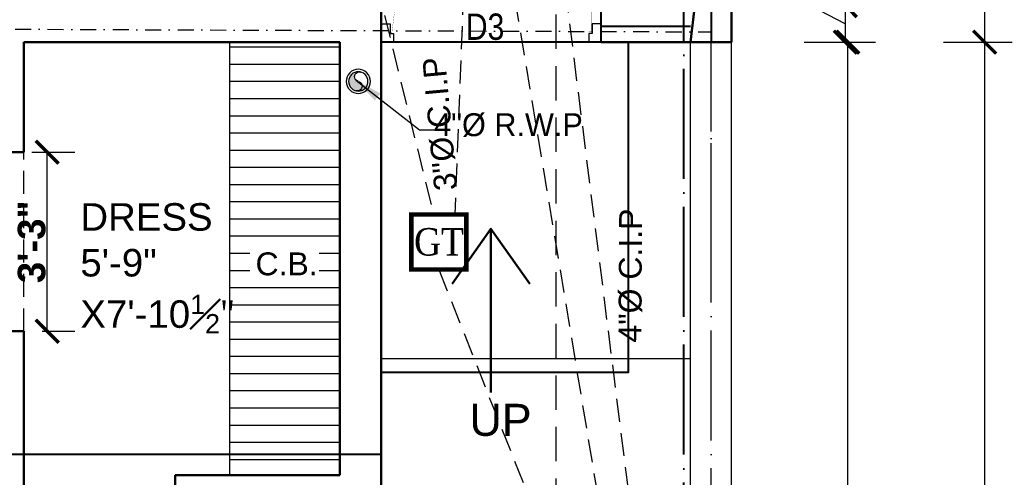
# Model space of a CAD drawing. Header units: feet. Extents: x 18471 to 30550, y -13540 to -11719.
# Drawn here: x 19009.2 to 19225.8, y -13050.7 to -12950.9 of the extents above; entities that cross this region are included whole.
import ezdxf

# ---------------------------------------------------------------- set-up
doc = ezdxf.new("R2010")
doc.units = ezdxf.units.FT
doc.header["$MEASUREMENT"] = 0
doc.header["$PDMODE"] = 2
for name, pattern in [('ACAD_ISO03W100', [30, 12, -18]), ('ACAD_ISO04W100', [30, 24, -3, 0, -3]), ('DASHDOT', [1, 0.5, -0.25, 0, -0.25]), ('DASHED', [0.75, 0.5, -0.25])]:
    doc.linetypes.add(name, pattern=pattern)
doc.layers.get('0').update_dxf_attribs({"lineweight": 30})
for name, color, linetype, lineweight in [('BEAM', 3, 'Continuous', 15), ('C.B.', 15, 'Continuous', 15), ('center line', 253, 'ACAD_ISO04W100', 5), ('DIM', 7, 'Continuous', 18), ('DOOR', 32, 'Continuous', 13), ('HATCH', 9, 'Continuous', 20), ('JOINERY TEXT', 193, 'Continuous', 0), ('P & B WALL', 7, 'Continuous', 30), ('P-SOIL', 6, 'Continuous', 18), ('P-TEXT', 7, 'Continuous', 13), ('P-WASTE', 130, 'Continuous', 18), ('PL-C.W.S', 90, 'ACAD_ISO04W100', 25), ('PROJ', 30, 'ACAD_ISO03W100', 13), ('pub health ser', 22, 'Continuous', 30), ('SANTRY TEXT', 174, 'Continuous', 9), ('stairs', 22, 'Continuous', 20), ('TEXT', 7, 'Continuous', 30), ('WALL', 10, 'Continuous', 30)]:
    doc.layers.add(name, color=color, linetype=linetype, lineweight=lineweight)
doc.layers.add('BLK_1_FLR_0_BLT_UP_AREA', color=25, linetype='Continuous', true_color=0x995f4c, plot=False)
doc.layers.add('BLK_1_FLR_0_CHAJJA', color=7, linetype='Continuous')
doc.layers.add('W2', color=173, linetype='Continuous')
doc.styles.add('AR. TEXT 01', font='arialbd.ttf')
doc.styles.add('DIM TEXT', font='GOTHIC.TTF', dxfattribs={"height": 5})
doc.styles.add('PLU', font='times.ttf', dxfattribs={"width": 0.9})
doc.styles.get("Standard").update_dxf_attribs({"font": 'ARIALN.TTF'})
doc.styles.add('TEX02', font='GARA.TTF')
doc.dimstyles.new('DIM 50', dxfattribs={"dimtxt": 6, "dimasz": 3, "dimexe": 6, "dimexo": 4, "dimgap": 0.3125, "dimtad": 1, "dimzin": 3, "dimdsep": 46, "dimlunit": 4, "dimtxsty": 'AR. TEXT 01', "dimblk": 'DOT', "dimcen": 0.09, "dimclrd": 5, "dimclre": 5, "dimclrt": 5, "dimazin": 0, "dimtfac": 0.8, "dimtofl": 0, "dimtmove": 1, "dimatfit": 3, "dimfxl": 6, "dimfxlon": 1, "dimfrac": 1, "dimtolj": 1, "dimtzin": 0, "dimlwd": -1, "dimlwe": -1, "dimarcsym": 1})

# ---------------------------------------------------------------- blocks, each defined once
blk = doc.blocks.new('_ArchTick')
at = {"color": 0, "linetype": 'ByBlock', "const_width": 0.15}
blk.add_lwpolyline([(-0.5, -0.5), (0.5, 0.5)], dxfattribs=at)
blk = doc.blocks.new('*D235')
at = {"layer": 'Defpoints', "color": 0, "ltscale": 5, "transparency": 16777216}
for p in [(19164.58082653901, -12955.77760504758), (19189.95160185225, -12955.77760504758), (19088.08082653901, -13171.77760504758)]:
    blk.add_point(p, dxfattribs=at)
at = {"layer": 'DIM', "ltscale": 5, "transparency": 16777216}
for p, q in [((19180.95160185225, -12955.77760504758), (19195.95160185225, -12955.77760504758)), ((19189.95160185225, -13171.77760504758), (19189.95160185225, -12955.77760504758)), ((19180.95160185225, -13171.77760504758), (19195.95160185225, -13171.77760504758))]:
    blk.add_line(p, q, dxfattribs=at)
at = {"layer": 'DIM', "ltscale": 5, "transparency": 16777216, "xscale": 5, "yscale": 5, "zscale": 5}
for p, rotation in [((19189.95160185225, -12955.77760504758), 90), ((19189.95160185225, -13171.77760504758), 270)]:
    blk.add_blockref('_ArchTick', p, dxfattribs=dict(at, rotation=rotation))
at = {"layer": 'DIM', "ltscale": 5, "transparency": 16777216, "insert": (19186.57361754119, -13063.77760504758), "char_height": 6, "attachment_point": 5, "rotation": 90, "style": 'AR. TEXT 01'}
blk.add_mtext('\\A1;18\'-0"', dxfattribs=at)
blk = doc.blocks.new('_Dot')
at = {"color": 0, "linetype": 'ByBlock', "lineweight": -2}
blk.add_line((-0.5, 0), (-1, 0), dxfattribs=at)
at = {"color": 0, "linetype": 'ByBlock', "const_width": 0.5}
blk.add_lwpolyline([(-0.25, 0, 1), (0.25, 0, 1)], format="xyb", close=True, dxfattribs=at)
blk = doc.blocks.new('*D250')
at = {"layer": 'Defpoints', "color": 0, "ltscale": 5, "transparency": 16777216}
for p in [(19156.580826539, -12947.77760504755), (19155.580826539, -12955.77760504751), (19189.39848006909, -12955.77760504751)]:
    blk.add_point(p, dxfattribs=at)
at = {"layer": 'DIM', "ltscale": 5, "transparency": 16777216}
for p, q in [((19176.79207137913, -12945.19857622765), (19176.79207137913, -12936.69499505439)), ((19189.39848006909, -12951.77760504753), (19176.79207137913, -12945.19857622765)), ((19180.39848006909, -12947.77760504755), (19195.39848006909, -12947.77760504755)), ((19189.39848006909, -12947.77760504755), (19189.39848006909, -12955.77760504751)), ((19180.39848006909, -12955.77760504751), (19195.39848006909, -12955.77760504751))]:
    blk.add_line(p, q, dxfattribs=at)
at = {"layer": 'DIM', "ltscale": 5, "transparency": 16777216, "xscale": 5, "yscale": 5, "zscale": 5}
for p, rotation in [((19189.39848006909, -12947.77760504755), 90), ((19189.39848006909, -12955.77760504751), 270)]:
    blk.add_blockref('_ArchTick', p, dxfattribs=dict(at, rotation=rotation))
at = {"layer": 'DIM', "ltscale": 5, "transparency": 16777216, "insert": (19173.41408706808, -12940.94678564102), "char_height": 6, "attachment_point": 5, "rotation": 90, "style": 'AR. TEXT 01'}
blk.add_mtext('\\A1;8"', dxfattribs=at)
blk = doc.blocks.new('*D253')
at = {"layer": 'Defpoints', "color": 0, "ltscale": 5, "transparency": 16777216}
for p in [(19157.4495728135, -12487.77760504756), (19160.08082653909, -12955.77760504756), (19219.81440846909, -12955.77760504756)]:
    blk.add_point(p, dxfattribs=at)
at = {"layer": 'DIM', "ltscale": 5, "transparency": 16777216}
for p, q in [((19210.8144084691, -12487.77760504756), (19225.8144084691, -12487.77760504756)), ((19219.81440846909, -12487.77760504756), (19219.81440846909, -12955.77760504756)), ((19210.8144084691, -12955.77760504756), (19225.8144084691, -12955.77760504756))]:
    blk.add_line(p, q, dxfattribs=at)
at = {"layer": 'DIM', "ltscale": 5, "transparency": 16777216, "xscale": 5, "yscale": 5, "zscale": 5}
for p, rotation in [((19219.81440846909, -12487.77760504756), 90), ((19219.81440846909, -12955.77760504756), 270)]:
    blk.add_blockref('_ArchTick', p, dxfattribs=dict(at, rotation=rotation))
at = {"layer": 'DIM', "ltscale": 5, "transparency": 16777216, "insert": (19216.43642415804, -12721.77760504756), "char_height": 6, "attachment_point": 5, "rotation": 90, "style": 'AR. TEXT 01'}
blk.add_mtext('\\A1;39\'-0"', dxfattribs=at)
blk = doc.blocks.new('*D254')
at = {"layer": 'Defpoints', "color": 0, "ltscale": 5, "transparency": 16777216}
for p in [(19160.08082653909, -12955.77760504756), (19075.72018883907, -13189.77760504758), (19219.81440846907, -13189.77760504758)]:
    blk.add_point(p, dxfattribs=at)
at = {"layer": 'DIM', "ltscale": 5, "transparency": 16777216}
for p, q in [((19210.81440846907, -12955.77760504756), (19225.81440846908, -12955.77760504756)), ((19219.81440846907, -12955.77760504756), (19219.81440846907, -13189.77760504758)), ((19210.81440846907, -13189.77760504758), (19225.81440846908, -13189.77760504758))]:
    blk.add_line(p, q, dxfattribs=at)
at = {"layer": 'DIM', "ltscale": 5, "transparency": 16777216, "xscale": 5, "yscale": 5, "zscale": 5}
for p, rotation in [((19219.81440846907, -12955.77760504756), 90), ((19219.81440846907, -13189.77760504758), 270)]:
    blk.add_blockref('_ArchTick', p, dxfattribs=dict(at, rotation=rotation))
at = {"layer": 'DIM', "ltscale": 5, "transparency": 16777216, "insert": (19216.43642415802, -13072.77760504757), "char_height": 6, "attachment_point": 5, "rotation": 90, "style": 'AR. TEXT 01'}
blk.add_mtext('\\A1;19\'-6"', dxfattribs=at)
blk = doc.blocks.new('*D308')
at = {"layer": 'Defpoints', "color": 0, "ltscale": 5, "transparency": 16777216}
for p in [(19007.83082653901, -12979.77760504761), (19015.18381266976, -12979.77760504761), (19010.080826539, -13018.85440954078)]:
    blk.add_point(p, dxfattribs=at)
at = {"layer": 'DIM', "ltscale": 5, "transparency": 16777216}
for p, q in [((19011.83082653901, -12979.77760504761), (19021.18381266976, -12979.77760504761)), ((19015.18381266976, -13018.85440954078), (19015.18381266976, -12979.77760504761)), ((19014.08082653901, -13018.85440954078), (19021.18381266976, -13018.85440954078))]:
    blk.add_line(p, q, dxfattribs=at)
at = {"layer": 'DIM', "ltscale": 5, "transparency": 16777216, "xscale": 5, "yscale": 5, "zscale": 5}
for p, rotation in [((19015.18381266976, -12979.77760504761), 90), ((19015.18381266976, -13018.85440954078), 270)]:
    blk.add_blockref('_ArchTick', p, dxfattribs=dict(at, rotation=rotation))
at = {"layer": 'DIM', "ltscale": 5, "transparency": 16777216, "insert": (19011.80787474343, -12999.31600729419), "char_height": 6, "attachment_point": 5, "rotation": 90, "style": 'AR. TEXT 01'}
blk.add_mtext('\\A1;3\'-3"', dxfattribs=at)
blk = doc.blocks.new('A$Cb508cf72')
at = {"layer": 'DOOR'}
for points in [[(1.593954704861969, 31.97784954943927), (1.593954704861969, 33.65484954940621), (2.1666480381682, 33.65484954940621), (2.1666480381682, 35.22784954936651), (-1.86284451e-05, 35.22784954936651), (-1.86284451e-05, 31.97784954943927), (1.593954704861969, 31.97784954943927)], [(37.4060080396448, 31.97784954943927), (37.4060080396448, 33.65484954940621), (36.83331470633857, 33.65484954940621), (36.83331470633857, 35.22784954936651), (38.99998137295188, 35.22784954936651), (38.99998137295188, 31.97784954943927), (37.4060080396448, 31.97784954943927)]]:
    blk.add_lwpolyline(points, dxfattribs=at)
at = {"layer": 'DOOR', "const_width": 0.03635174400107}
blk.add_lwpolyline([(37.11966137299896, 33.65484954940621, -0.38341128429114), (1.68249406036921, 0.01781754833064, -0.4142135623731)], format="xyb", dxfattribs=at)
blk.add_lwpolyline([(1.68249406036921, 0.01781754833064), (1.68249406036921, 33.34024954930646), (2.19304287509294, 33.34024954930646), (2.19304287509294, 0.01781754833064)], dxfattribs=at)
blk = doc.blocks.new('RWP')
at = {"layer": 'P-SOIL'}
h = blk.add_hatch(color=7, dxfattribs=at)
edge = h.paths.add_edge_path()
edge.add_ellipse((-58225.88443678952, -118219.5594493906), major_axis=(1.494147372830069, 1.494147372830069), ratio=0.9999999999971358, start_angle=35.6182046845361, end_angle=125.618203281105)
edge.add_ellipse((-58225.88443678952, -118219.5594493906), major_axis=(1.494147372827425, 1.494147372827423), ratio=0.9999999999948398, start_angle=125.618203281105, end_angle=215.6182018617833)
edge.add_ellipse((-58226.11501198305, -118220.5921985362), major_axis=(0.7482431835796156, 0.7482431835796152), ratio=0.9999999999816468, start_angle=218.8220523718932, end_angle=392.4143515007202)
edge.add_ellipse((-58225.65386160055, -118218.5267002386), major_axis=(-0.7482431836025633, 0.7482431836025631), ratio=0.9999999999430152, start_angle=-51.1779422807781, end_angle=122.41435150089211, ccw=False)
at = {"layer": 'P-SOIL', "color": 7, "extrusion": (0, 0, -1)}
for centre, major_axis, ratio, start_param, end_param in [((-58225.88443678952, -118219.5594493906), (1.867684216040422, 1.867684216040422), 0.99999999999517, 3.926990816989658, 10.21017612416924), ((-58225.88443678952, -118219.5594493906), (-1.494147372831555, 1.494147372831555), 0.9999999999934598, 5.497787143778865, 11.78097245095845), ((-58226.11501198302, -118220.5921985362), (-0.7482431836144129, 0.7482431836144129), 0.9999999999042399, 1.005059168248902, 4.258487346123779)]:
    blk.add_ellipse(centre, major_axis=major_axis, ratio=ratio, start_param=start_param, end_param=end_param, dxfattribs=at)
at = {"layer": 'P-SOIL', "color": 7, "extrusion": (0, 0, -0.9999999999999998)}
blk.add_ellipse((-58225.65386160053, -118218.5267002386), major_axis=(0.7482431836246272, 0.7482431836246272), ratio=0.99999999987498, start_param=2.575855494946888, end_param=5.829283672833697, dxfattribs=at)

msp = doc.modelspace()

# ---------------------------------------------------------------- hatches: boundary and pattern name
at = {"layer": 'HATCH'}
h = msp.add_hatch(dxfattribs=at)
h.set_pattern_fill('LINE', color=256, scale=30, style=0)
h.set_pattern_definition([(0, (1281.202500565418, 27603.18515081159), (0, 3.75), [])])
h.paths.add_polyline_path([(19079.080826539, -12955.77760504757), (19055.080826539, -12955.77760504757), (19055.080826539, -13050.27760504757), (19079.080826539, -13050.27760504757)])
h.paths.add_polyline_path([(19059.40345062249, -13000.39229329157), (19074.53305498811, -13000.39229329157), (19074.53305498811, -13008.0628253516), (19059.40345062249, -13008.0628253516)], flags=16)

# ---------------------------------------------------------------- linework, layer by layer
at = {"layer": 'BEAM', "linetype": 'DASHDOT', "ltscale": 7}
msp.add_line((18575.08082653903, -12951.25082626826, 0.9581601431385401), (19160.080826539, -12953.52760504754, 0.9581601431385401), dxfattribs=at)
at = {"layer": 'BLK_1_FLR_0_BLT_UP_AREA', "color": 25, "elevation": 0.9581601431385401}
msp.add_lwpolyline([(18575.08082653883, -12532.77760504469), (18933.58082653883, -12532.77760504434), (18933.58082653902, -12487.77760504466), (19160.08082653883, -12487.77760504466), (19160.08082653902, -12955.77760504754), (19088.08082653902, -12955.77760504464), (19088.080826539, -13171.77760504757), (18701.08082653902, -13171.77760504764), (18701.080826539, -12955.77760504464), (18575.08082653883, -12955.77760504754), (18575.08082653842, -12532.77760504469)], dxfattribs=at)
at = {"layer": 'BLK_1_FLR_0_BLT_UP_AREA', "color": 1, "elevation": 0.9581601431385401}
msp.add_lwpolyline([(18701.10282653899, -13045.69263389042), (19088.102826539, -13045.69263389042), (19088.080826539, -13171.77760504757), (18701.080826539, -13171.77760504757)], close=True, dxfattribs=at)
at = {"layer": 'BLK_1_FLR_0_CHAJJA', "elevation": 0.9581601431385401}
msp.add_lwpolyline([(19088.080826539, -13027.77760504757), (19142.080826539, -13027.77760504757), (19142.080826539, -12955.77760504757), (19088.080826539, -12955.77760504757)], close=True, dxfattribs=at)
at = {"layer": 'C.B.'}
msp.add_line((19055.080826539, -13050.27760504757, 0.9581601431385401), (19055.080826539, -12955.77760504757, 0.9581601431385401), dxfattribs=at)
at = {"layer": 'center line'}
for p, q in [((19160.080826539, -13003.7776050476, 0.9581601431385401), (19160.080826539, -12374.06706500887, 0.9581601431385401)), ((19160.080826539, -13313.56706500892, 0.9581601431385401), (19160.080826539, -12997.77760504755, 0.9581601431385401))]:
    msp.add_line(p, q, dxfattribs=at)
at = {"layer": 'P & B WALL', "color": 183, "lineweight": 20}
for p, q in [((19155.58082653898, -13310.56706500892, 0.9581601431385401), (19155.58082653898, -12955.77760504754, 0.9581601431385401)), ((19164.580826539, -13310.56706500892, 0.9581601431385401), (19164.580826539, -12955.77760504754, 0.9581601431385401))]:
    msp.add_line(p, q, dxfattribs=at)
at = {"layer": 'P-SOIL', "linetype": 'DASHED', "ltscale": 10, "elevation": 0.9581601431385401}
for points in [[(19090.07640051877, -12783.54844497507), (19139.96141855495, -13082.37970231142)], [(19111.41523023004, -12810.38981948177), (19145.61161523591, -13082.37970231142)]]:
    msp.add_lwpolyline(points, dxfattribs=at)
at = {"layer": 'P-WASTE', "linetype": 'DASHED', "ltscale": 10}
msp.add_line((19100.66576302886, -13005.3741141855, 0.9581601431385401), (19133.96129072183, -13089.62392516494, 0.9581601431385401), dxfattribs=at)
at = {"layer": 'P-WASTE', "linetype": 'DASHED', "ltscale": 10, "elevation": 0.9581601431385401}
for points in [[(19044.05773901557, -12767.85042342696), (19099.49936229323, -12993.37411418538)], [(19111.56699927092, -12802.40017785216), (19104.16576302886, -12993.37411418538)]]:
    msp.add_lwpolyline(points, dxfattribs=at)
at = {"layer": 'PL-C.W.S', "elevation": 0.9581601431385401}
msp.add_lwpolyline([(18792.49608425358, -13334.06008942917), (18792.49608425358, -13286.57723253557), (19154.17934485308, -13286.57723253557), (19154.17934485308, -12768.13818214495), (19139.05976904724, -12768.13818214495), (19139.05976904724, -12760.08666333897)], dxfattribs=at)
at = {"layer": 'PROJ', "linetype": 'DASHED', "ltscale": 10}
for p, q in [((19142.080826539, -13027.77760504757, 0.9581601431385401), (19142.080826539, -12955.77760504757, 0.9581601431385401)), ((19160.080826539, -12997.77760504757, 0.9581601431385401), (19160.08082653908, -12955.77760504755, 0.9581601431385401)), ((19010.080826539, -13018.85440954077, 0.9581601431385401), (19010.08082653894, -12979.7776050476, 0.9581601431385401)), ((19088.080826539, -13027.77760504757, 0.9581601431385401), (19142.080826539, -13027.77760504757, 0.9581601431385401))]:
    msp.add_line(p, q, dxfattribs=at)
at = {"layer": 'pub health ser', "const_width": 1, "elevation": 0.9581601431385401}
msp.add_lwpolyline([(19094.66576302886, -12993.37411418538), (19094.66576302886, -13005.3741141855), (19106.66576302886, -13005.3741141855), (19106.66576302886, -12993.37411418538), (19094.66576302886, -12993.37411418538)], dxfattribs=at)
at = {"layer": 'stairs'}
msp.add_line((19088.080826539, -13024.77760504757, 0.9581601431385401), (19155.580826539, -13024.77760504757, 0.9581601431385401), dxfattribs=at)
at = {"layer": 'W2'}
for p, q in [((19136.080826539, -12955.77760504757, 0.9581601431385401), (19136.080826539, -12947.77760504757, 0.9581601431385401)), ((19136.080826539, -12952.27760504757, 0.9581601431385447), (19155.580826539, -12952.27760504757, 0.9581601431385447)), ((19136.080826539, -12955.77760504757, 0.9581601431385401), (19155.580826539, -12955.77760504757, 0.9581601431385401))]:
    msp.add_line(p, q, dxfattribs=at)
at = {"layer": 'WALL', "color": 3, "linetype": 'DASHED', "lineweight": 13, "ltscale": 15}
msp.add_line((19126.21740476835, -12398.48272398017, 0.9581601431385401), (19126.21740476835, -13153.3733029975, 0.9581601431385401), dxfattribs=at)
at = {"layer": 'WALL'}
for p, q in [((19164.580826539, -12955.77760504757, 0.9581601431385401), (19164.580826539, -12487.77760504755, 0.9581601431385401)), ((19088.080826539, -13171.77760504754, 0.9581601431385401), (19088.080826539, -12947.77760504757, 0.9581601431385401)), ((19155.580826539, -12955.77760504751, 0.9581601431385401), (19156.580826539, -12947.77760504757, 0.9581601431385401)), ((19010.080826539, -12955.77760504757, 0.9581601431385401), (19079.080826539, -12955.77760504757, 0.9581601431385401)), ((19010.080826539, -12979.7776050476, 0.9581601431385401), (19010.080826539, -12955.77760504757, 0.9581601431385401)), ((19079.080826539, -13050.27760504757, 0.9581601431385401), (19079.080826539, -12955.77760504757, 0.9581601431385401)), ((19155.580826539, -12955.77760504751, 0.9581601431385401), (19164.580826539, -12955.77760504757, 0.9581601431385401)), ((19010.080826539, -12979.7776050476, 0.9581601431385401), (19005.580826539, -12979.7776050476, 0.9581601431385401)), ((19010.080826539, -13018.85440954077, 0.9581601431385401), (19005.580826539, -13018.85440954077, 0.9581601431385401)), ((19010.08082653898, -13171.77760504758, 0.9581601431385401), (19010.080826539, -13018.85440954077, 0.9581601431385401)), ((19043.080826539, -13050.27760504757, 0.9581601431385401), (19079.08082653898, -13050.27760504757, 0.9581601431385401)), ((19043.080826539, -13054.77760504757, 0.9581601431385401), (19043.080826539, -13050.27760504757, 0.9581601431385401))]:
    msp.add_line(p, q, dxfattribs=at)

# ---------------------------------------------------------------- block references
at = {"layer": 'HATCH', "ltscale": 5, "xscale": 1.230769230725139, "yscale": 1.230769230725139, "zscale": 1.230769230725139, "rotation": 180}
msp.add_blockref('A$Cb508cf72', (19136.08080361168, -12912.42025175756, 0.9581601431385401), dxfattribs=at)
at = {"layer": 'WALL'}
msp.add_blockref('RWP', (77308.97944536291, 105255.2272853776, 0.9581601431385401), dxfattribs=at)

# ---------------------------------------------------------------- texts
at = {"layer": 'JOINERY TEXT', "insert": (19106.5470838701, -12949.51154239668, 0.9581601431385401), "char_height": 5.75, "width": 20.94494535614012, "attachment_point": 1}
msp.add_mtext('\\A1;D3', dxfattribs=at)
at = {"layer": 'P-TEXT', "style": 'PLU', "width": 0.9}
msp.add_text('GT', height=6, dxfattribs=at).set_placement((19095.26905658953, -13002.3359872437, 0.9581601431385401))
at = {"layer": 'SANTRY TEXT', "color": 5, "ltscale": 25, "char_height": 5, "width": 82.87071002800434, "attachment_point": 3, "style": 'DIM TEXT'}
for s, insert, rotation in [('\\A1;{\\fArial|b0|i0|c0|p34;3"%%C C.I.P}', (19097.03753419823, -12959.25323052249, 0.8677538874852), 95.27042584180404), ('\\A1;{\\fArial|b0|i0|c0|p34;4"%%C C.I.P}', (19140.03907143936, -12992.05128713895, 0.9581601431385401), 89.67458262691422)]:
    msp.add_mtext(s, dxfattribs=dict(at, insert=insert, rotation=rotation))
at = {"layer": 'SANTRY TEXT', "color": 5, "ltscale": 25, "insert": (19099.63586125337, -12971.27922263702, 0.9581601431385401), "char_height": 5, "width": 73.35662775369198, "attachment_point": 1, "style": 'DIM TEXT'}
msp.add_mtext('\\A1;4"%%C R.W.P', dxfattribs=at)
at = {"layer": 'TEXT', "attachment_point": 1, "style": 'TEX02'}
for s, insert, char_height, width in [('\\A1;{\\fArial|b0|i0|c0|p34;DRESS\\P5\'-9"\\PX7\'-10\\H0.7x;\\S1#2;\\fGaramond|b0|i0|c0|p18;\\H1.429x;"}', (19022.42258050686, -12990.90166611871, 0.9581601431385401), 6, 33.6901682013413), ('\\A1;{\\fArial|b0|i0|c0|p34;C.B.}', (19060.65345062249, -13001.64229329157, 0.9581601431385401), 5, 28.16677126591277), ('\\A1;{\\fArial|b0|i0|c0|p34;UP}', (19107.35276894343, -13034.69264828294, 0.9581601431385401), 7, 3.9043051376084)]:
    msp.add_mtext(s, dxfattribs=dict(at, insert=insert, char_height=char_height, width=width))

# ---------------------------------------------------------------- dimensions: what is measured, and where the dimension line sits
at = {"layer": 'DIM', "ltscale": 5}
for base, p1, p2, picture, middle in [((19219.81440846909, -12955.77760504756, 0.9581601431385401), (19157.44957281349, -12487.77760504756, 0.9581601431385401), (19160.08082653908, -12955.77760504755, 0.9581601431385401), '*D253', (19216.43642415804, -12721.77760504756, 0.9581601431385401)), ((19219.81440846907, -13189.77760504758, 0.9581601431385401), (19160.08082653908, -12955.77760504755, 0.9581601431385401), (19075.72018883906, -13189.77760504757, 0.9581601431385401), '*D254', (19216.43642415802, -13072.77760504757, 0.9581601431385401)), ((19189.95160185225, -12955.77760504758, 0.9581601431385401), (19088.080826539, -13171.77760504757, 0.9581601431385401), (19164.580826539, -12955.77760504757, 0.9581601431385401), '*D235', (19186.57361754119, -13063.77760504758, 0.9581601431385401)), ((19015.18381266976, -12979.77760504761, 0.9581601431385401), (19010.080826539, -13018.85440954077, 0.9581601431385401), (19007.830826539, -12979.7776050476, 0.9581601431385401), '*D308', (19011.80787474343, -12999.31600729419, 0.9581601431385401))]:
    dim = msp.add_linear_dim(base=base, p1=p1, p2=p2, angle=90, dimstyle='DIM 50', override={"dimtxt": 6, "dimasz": 5, "dimblk": 'ArchTick', "dimclrd": 256, "dimclre": 256, "dimclrt": 256, "dimfxl": 9}, dxfattribs=at)
    dim.commit()
    dim.dimension.update_dxf_attribs({"geometry": picture, "text_midpoint": middle})
dim = msp.add_linear_dim(base=(19189.39848006909, -12955.77760504751, 0.9581601431385401), p1=(19156.580826539, -12947.77760504755, 0.9581601431385401), p2=(19155.580826539, -12955.77760504751, 0.9581601431385401), angle=90, dimstyle='DIM 50', override={"dimtxt": 6, "dimasz": 5, "dimblk": 'ArchTick', "dimclrd": 256, "dimclre": 256, "dimclrt": 256, "dimfxl": 9}, dxfattribs=at)
dim.commit()
dim.dimension.update_dxf_attribs({"geometry": '*D250', "text_midpoint": (19176.79207137913, -12944.88607622765, 0.9581601431385401), "dimtype": 160})

# ---------------------------------------------------------------- leaders
at = {"layer": 'P-SOIL'}
msp.add_leader([(19082.57734057876, -12964.04765804457, 0.9581601431385401), (19096.48152161697, -12974.87754836789, 0.9581601431385401), (19101.90511937287, -12974.87754836789, 0.9581601431385401)], dimstyle='DIM 50', override={"dimasz": 6, "dimtad": 0}, dxfattribs=at)
at = {"layer": 'TEXT'}
msp.add_leader([(19112.05223302734, -12996.48814508622, 0.9581601431385401), (19112.05223302734, -13032.20050247916, 0.9581601431385401)], dimstyle='DIM 50', override={"dimasz": 12, "dimtad": 0, "dimldrblk": 'Open90'}, dxfattribs=at)

doc.saveas('drawing.dxf')
